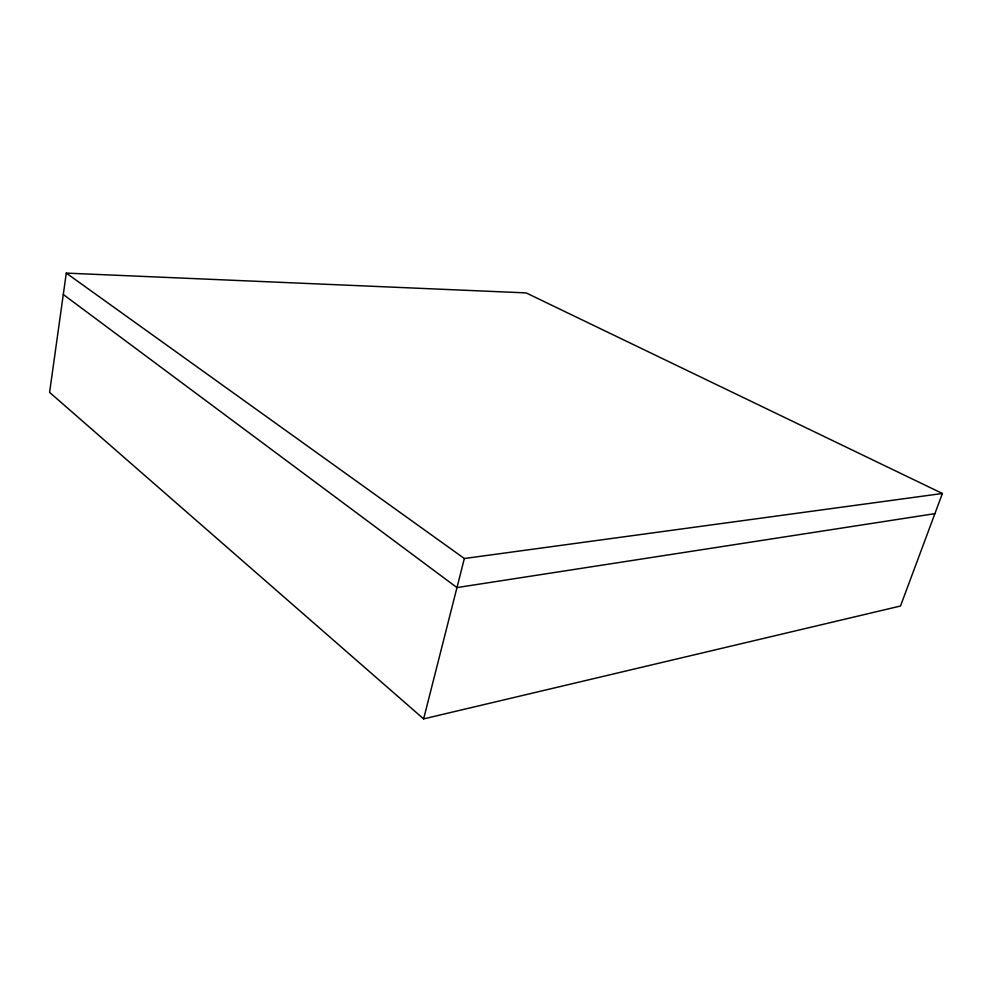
<?xml version="1.0" encoding="UTF-8"?>
<svg xmlns="http://www.w3.org/2000/svg" width="992" height="992" viewBox="0 0 992 992"><rect width="100%" height="100%" fill="white"/><g stroke="black" fill="none" stroke-linecap="round" stroke-linejoin="round"><path stroke-width="1.49" d="M66.278 273.11L49.6 392.386L423.621 718.89L900.513 606.013L942.4 493.483L526.132 292.9L66.278 273.11L464.355 558.521L942.4 493.483M423.621 718.89L464.355 558.521M934.886 513.658L456.965 587.586L63.29 294.5"/></g></svg>
